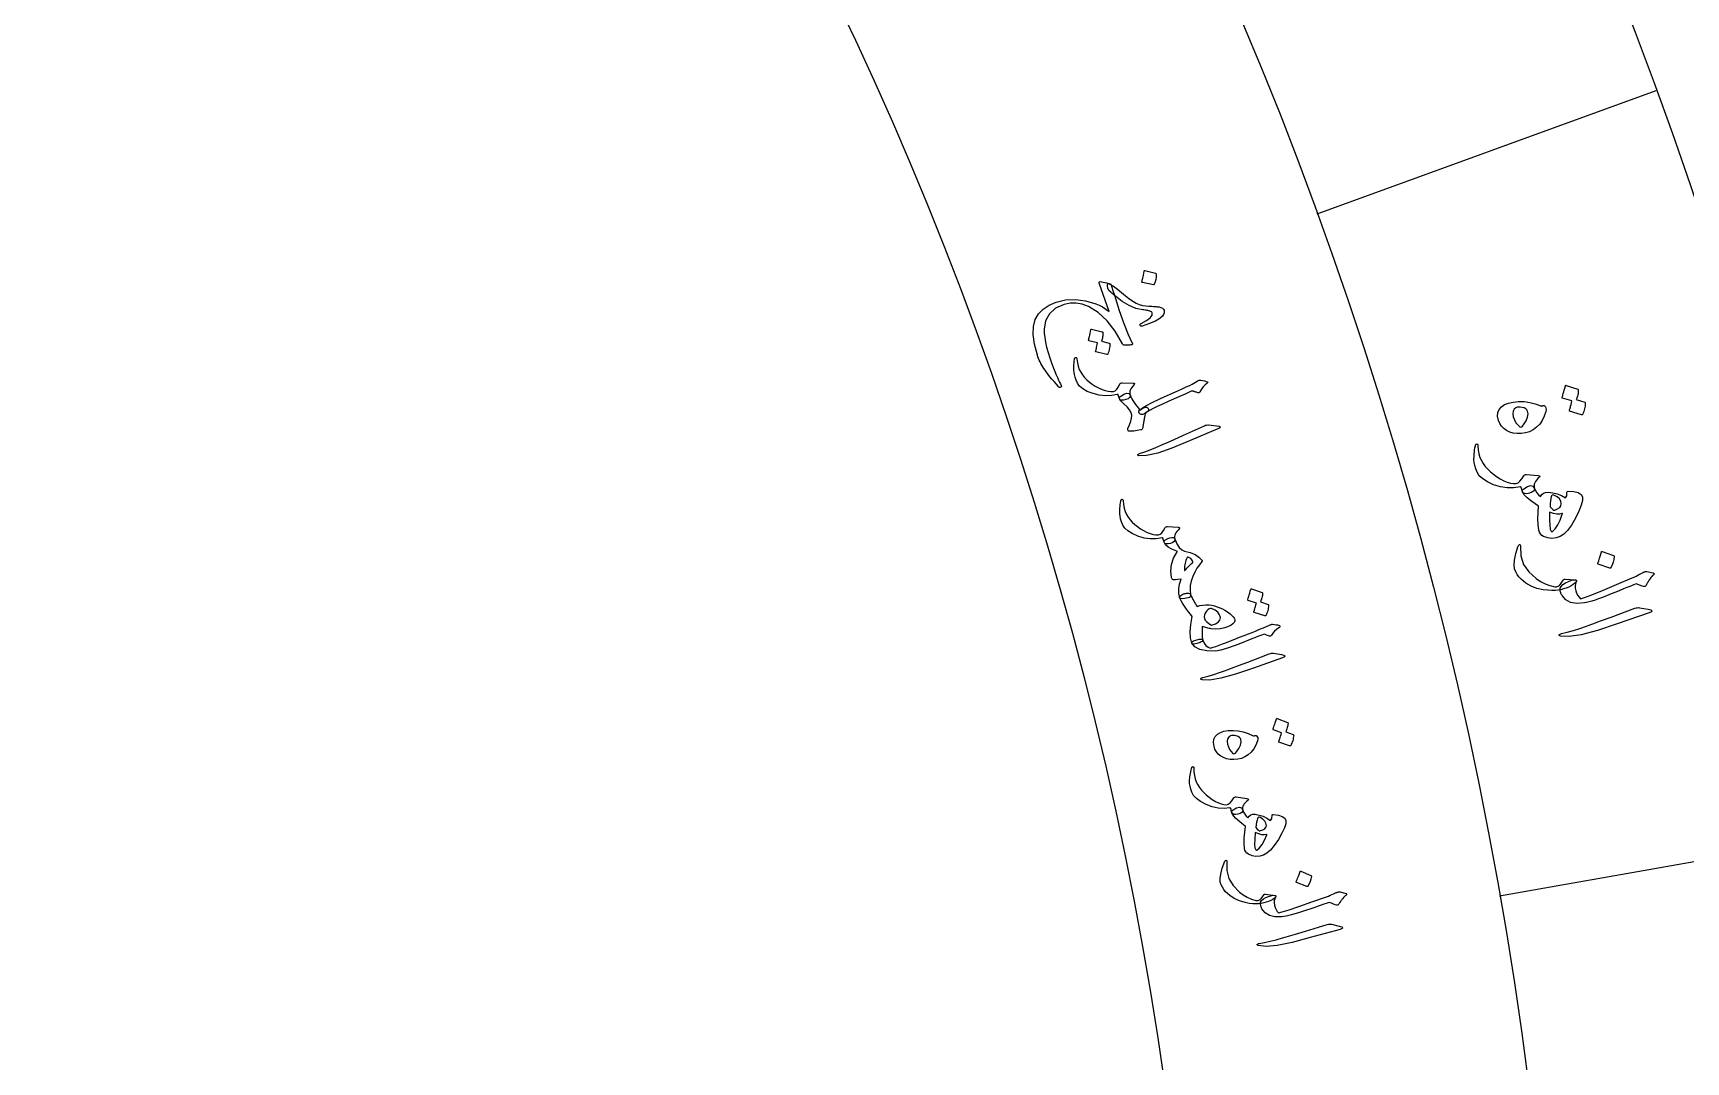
# Model space of a CAD drawing. Header units: millimetres. Extents: x -77 to 77, y -78 to 103.
# Drawn here: x 35.24 to 58.32, y 7.51 to 21.88 of the extents above; entities that cross this region are included whole.
import ezdxf

# ---------------------------------------------------------------- set-up
doc = ezdxf.new("R2010")
doc.units = ezdxf.units.MM
for name, color, linetype in [('ENGRAVE', 7, 'Continuous'), ('ENGRAVE_FINE', 8, 'Continuous'), ('TEXT', 5, 'Continuous')]:
    doc.layers.add(name, color=color, linetype=linetype)

msp = doc.modelspace()

# ---------------------------------------------------------------- linework, layer by layer
at = {"layer": 'ENGRAVE'}
for radius in [75.95, 75.95, 73.9156, 70.1375, 70.1375, 67.1538, 61.6125, 61.6125, 56.575, 56.575, 51.5375, 51.5375]:
    msp.add_circle((0, 0), radius, dxfattribs=at)
at = {"layer": 'ENGRAVE_FINE'}
for points in [[(57.8968, 21.0727), (53.1631, 19.3498)], [(60.6765, 10.6989), (55.7155, 9.8241)]]:
    msp.add_lwpolyline(points, dxfattribs=at)
at = {"layer": 'TEXT'}
for points in [[(50.9131, 18.5234), (50.9159, 18.522), (50.9182, 18.5196), (50.9199, 18.516), (50.9212, 18.5112), (50.92, 18.4741), (50.9152, 18.4379), (50.9069, 18.4024), (50.895, 18.3679), (50.8926, 18.3641), (50.8897, 18.3617), (50.8863, 18.3609), (50.8824, 18.3614), (50.729, 18.3944), (50.725, 18.3962), (50.7229, 18.3997), (50.7228, 18.4048), (50.7247, 18.4116), (50.7263, 18.4175), (50.7285, 18.4266), (50.7314, 18.4391), (50.735, 18.4548), (50.7392, 18.4741), (50.7438, 18.4971), (50.749, 18.5238), (50.7547, 18.5542), (50.7559, 18.5585), (50.7578, 18.561), (50.7602, 18.5619), (50.7633, 18.5612)], [(50.339, 18.2175), (50.4076, 18.0032), (50.4719, 17.8197), (50.532, 17.6671), (50.5883, 17.5453), (50.5901, 17.5416), (50.591, 17.5381), (50.591, 17.5349), (50.5901, 17.532), (50.5884, 17.5295), (50.5859, 17.5275), (50.5826, 17.5261), (50.5786, 17.5252), (50.5624, 17.5232), (50.5474, 17.5216), (50.5338, 17.5203), (50.5214, 17.5193), (50.5103, 17.5186), (50.5004, 17.5183), (50.4919, 17.5183), (50.4846, 17.5186), (50.4725, 17.5204), (50.4628, 17.524), (50.4555, 17.5293), (50.4506, 17.5364), (50.3494, 17.7149), (50.2367, 17.8612), (50.1129, 17.9754), (49.9782, 18.0573), (49.8901, 18.0914), (49.804, 18.1079), (49.7197, 18.1069), (49.6373, 18.0887), (49.5175, 18.0338), (49.4312, 17.9577), (49.3784, 17.8605), (49.3588, 17.7423), (49.3604, 17.6853), (49.3667, 17.6243), (49.3776, 17.5593), (49.393, 17.4902), (49.4129, 17.4172), (49.437, 17.3402), (49.4655, 17.2593), (49.4981, 17.1744), (49.5105, 17.1445), (49.5228, 17.1151), (49.5352, 17.0864), (49.5476, 17.0581), (49.5599, 17.0307), (49.5721, 17.0042), (49.5842, 16.9787), (49.5962, 16.9542), (49.5993, 16.9465), (49.5991, 16.9402), (49.5957, 16.9353), (49.5891, 16.9318), (49.5807, 16.9296), (49.5737, 16.9293), (49.5682, 16.9308), (49.5642, 16.9342), (49.5288, 16.9732), (49.496, 17.0105), (49.4659, 17.0458), (49.4384, 17.0794), (49.4136, 17.111), (49.3913, 17.1406), (49.3716, 17.168), (49.3544, 17.1934), (49.3398, 17.2178), (49.326, 17.2417), (49.3131, 17.2651), (49.301, 17.288), (49.2899, 17.3106), (49.2801, 17.333), (49.2714, 17.3553), (49.264, 17.3774), (49.2226, 17.532), (49.2038, 17.6665), (49.2076, 17.7812), (49.2342, 17.8761), (49.2814, 17.9559), (49.3459, 18.0232), (49.4278, 18.078), (49.5271, 18.1202), (49.6584, 18.1501), (49.7942, 18.1565), (49.9344, 18.139), (50.079, 18.0975), (50.1254, 18.0775), (50.1719, 18.0526), (50.2186, 18.0229), (50.2652, 17.9882), (50.1244, 18.3871), (50.125, 18.3982), (50.131, 18.4049), (50.1422, 18.4073), (50.1588, 18.4053), (50.184, 18.3994), (50.2067, 18.394), (50.2269, 18.389), (50.2447, 18.3846), (50.2598, 18.3805), (50.2721, 18.3769), (50.2818, 18.3737), (50.2888, 18.3709), (50.2936, 18.3605), (50.3036, 18.3315), (50.3188, 18.2838), (50.339, 18.2175)], [(50.2463, 18.3852), (50.2613, 18.3796), (50.2768, 18.3725), (50.2926, 18.364), (50.3089, 18.354), (50.3258, 18.3425), (50.3432, 18.3296), (50.3613, 18.3153), (50.38, 18.2995), (50.464, 18.2301), (50.5358, 18.1747), (50.5954, 18.1335), (50.643, 18.1066), (50.6868, 18.0882), (50.7309, 18.0748), (50.7754, 18.0664), (50.8201, 18.063), (50.8421, 18.0624), (50.8631, 18.0616), (50.8831, 18.0606), (50.9022, 18.0594), (50.9201, 18.0579), (50.9365, 18.0563), (50.9515, 18.0545), (50.965, 18.0525), (50.9892, 18.0462), (51.0083, 18.0364), (51.0223, 18.0231), (51.0314, 18.0065), (51.0347, 17.9883), (51.0321, 17.9687), (51.0238, 17.9478), (51.0097, 17.9256), (50.9719, 17.8909), (50.9117, 17.8561), (50.8294, 17.8213), (50.7248, 17.7863), (50.715, 17.7841), (50.7072, 17.7848), (50.7014, 17.7886), (50.6975, 17.7954), (50.6963, 17.8034), (50.6986, 17.8107), (50.7044, 17.8174), (50.7136, 17.8234), (50.7886, 17.8642), (50.8388, 17.9025), (50.8644, 17.9386), (50.8653, 17.9722), (50.8613, 17.9794), (50.8545, 17.9857), (50.8449, 17.9914), (50.8327, 17.9963), (50.8257, 17.9979), (50.8173, 17.9997), (50.8072, 18.0017), (50.7957, 18.0038), (50.7825, 18.006), (50.7678, 18.0084), (50.7515, 18.0109), (50.7337, 18.0136), (50.6395, 18.0336), (50.5446, 18.0723), (50.449, 18.1297), (50.3526, 18.2057), (50.3516, 18.2065), (50.3486, 18.2089), (50.3436, 18.2129), (50.3367, 18.2186), (50.3278, 18.2258), (50.3169, 18.2347), (50.304, 18.2452), (50.2892, 18.2573), (50.2627, 18.2846), (50.2468, 18.315), (50.2413, 18.3485), (50.2463, 18.3852)], [(50.2668, 17.5481), (50.2695, 17.5468), (50.2718, 17.5444), (50.2735, 17.5408), (50.2747, 17.5361), (50.2742, 17.5178), (50.273, 17.4998), (50.2709, 17.4821), (50.268, 17.4646), (50.2643, 17.4474), (50.2596, 17.4301), (50.254, 17.4129), (50.2475, 17.3957), (50.245, 17.392), (50.2417, 17.3896), (50.2378, 17.3886), (50.2332, 17.3889), (50.0802, 17.4242), (50.0778, 17.4257), (50.0767, 17.4289), (50.0768, 17.4337), (50.0783, 17.4401), (50.0801, 17.4447), (50.0823, 17.452), (50.0848, 17.462), (50.0876, 17.4746), (50.0909, 17.49), (50.0946, 17.5083), (50.0988, 17.5296), (50.1035, 17.5537), (49.9842, 17.5818), (49.9802, 17.5836), (49.9782, 17.587), (49.9782, 17.5921), (49.9801, 17.5988), (49.9818, 17.6045), (49.9842, 17.6135), (49.9873, 17.6258), (49.9911, 17.6413), (49.9956, 17.6602), (50.0006, 17.6828), (50.0061, 17.7091), (50.0122, 17.739), (50.0138, 17.7424), (50.0159, 17.7444), (50.0184, 17.745), (50.0215, 17.7441), (50.1704, 17.7064), (50.1732, 17.7051), (50.1754, 17.7026), (50.1772, 17.6991), (50.1783, 17.6944), (50.1787, 17.6791), (50.1782, 17.6639), (50.1768, 17.6489), (50.1746, 17.634), (50.1715, 17.6193), (50.1679, 17.6049), (50.1635, 17.5907), (50.1585, 17.5767)], [(50.449, 16.9952), (50.5989, 16.9886), (50.6114, 16.9864), (50.6185, 16.9827), (50.62, 16.9773), (50.6161, 16.9704), (50.5975, 16.9487), (50.5821, 16.9286), (50.5699, 16.91), (50.5608, 16.8929), (50.5553, 16.8757), (50.5531, 16.8581), (50.5542, 16.8403), (50.5586, 16.8223), (50.5598, 16.8034), (50.5502, 16.7864), (50.5298, 16.7714), (50.4987, 16.7583), (50.4657, 16.7501), (50.4398, 16.7497), (50.4209, 16.7572), (50.4091, 16.7725), (50.4041, 16.7856), (50.3994, 16.7991), (50.395, 16.8129), (50.391, 16.827), (50.3896, 16.8292), (50.387, 16.8307), (50.3832, 16.8316), (50.3783, 16.8319), (50.2968, 16.8145), (50.2133, 16.8106), (50.1279, 16.8201), (50.0405, 16.843), (49.9606, 16.8743), (49.8976, 16.9091), (49.8516, 16.9476), (49.8226, 16.9897), (49.8042, 17.0324), (49.7902, 17.0724), (49.7805, 17.1098), (49.7751, 17.1446), (49.7741, 17.1623), (49.7735, 17.1813), (49.7734, 17.2017), (49.7738, 17.2235), (49.7747, 17.2467), (49.7766, 17.2713), (49.7795, 17.2972), (49.7832, 17.3245), (49.7838, 17.3312), (49.7854, 17.3367), (49.7879, 17.3409), (49.7913, 17.3438), (49.7962, 17.3466), (49.8005, 17.3479), (49.8042, 17.3476), (49.8073, 17.3457), (49.8105, 17.3429), (49.8127, 17.3394), (49.8141, 17.335), (49.8146, 17.33), (49.8219, 17.2749), (49.8334, 17.225), (49.8491, 17.1802), (49.869, 17.1405), (49.8942, 17.1031), (49.9228, 17.0679), (49.955, 17.0349), (49.9906, 17.004), (50.0297, 16.9752), (50.0721, 16.9484), (50.1179, 16.9233), (50.1671, 16.9002), (50.21, 16.8848), (50.2508, 16.8749), (50.2896, 16.8704), (50.3263, 16.8714), (50.3485, 16.8821), (50.371, 16.9033), (50.3936, 16.9349), (50.4164, 16.9769), (50.4217, 16.9846), (50.429, 16.9903), (50.438, 16.9938), (50.449, 16.9952)], [(50.8048, 16.6459), (50.8128, 16.6269), (50.8129, 16.6099), (50.8049, 16.5949), (50.7889, 16.5818), (50.7809, 16.5756), (50.7742, 16.5664), (50.7686, 16.5542), (50.7643, 16.5388), (50.7624, 16.5295), (50.7603, 16.5192), (50.758, 16.5078), (50.7554, 16.4955), (50.7527, 16.4823), (50.7502, 16.4681), (50.7479, 16.4531), (50.7457, 16.4373), (50.7416, 16.4077), (50.7376, 16.3842), (50.7337, 16.3667), (50.73, 16.3552), (50.7261, 16.3469), (50.7213, 16.3409), (50.7155, 16.3371), (50.7088, 16.3355), (50.6568, 16.3264), (50.6116, 16.3202), (50.5734, 16.3169), (50.542, 16.3165), (50.5377, 16.3176), (50.5339, 16.3203), (50.5308, 16.3245), (50.5284, 16.3303), (50.5262, 16.338), (50.5252, 16.3444), (50.5253, 16.3495), (50.5264, 16.3535), (50.5519, 16.4079), (50.5696, 16.4571), (50.5795, 16.5011), (50.5817, 16.5398), (50.5732, 16.5756), (50.5518, 16.6144), (50.5173, 16.6562), (50.4697, 16.701), (50.4465, 16.7225), (50.4285, 16.7419), (50.4159, 16.7591), (50.4086, 16.7742), (50.4074, 16.7823), (50.4093, 16.79), (50.4143, 16.7974), (50.4225, 16.8045), (50.4721, 16.8359), (50.5112, 16.8497), (50.5398, 16.8457), (50.558, 16.8239), (50.57, 16.7982), (50.5835, 16.7722), (50.5984, 16.746), (50.6147, 16.7196), (50.6326, 16.6931), (50.652, 16.6666), (50.673, 16.6402), (50.6956, 16.6138), (50.7372, 16.6383), (50.7693, 16.6518), (50.7918, 16.6543), (50.8048, 16.6459)], [(51.2727, 16.8141), (51.1714, 16.7692), (51.0815, 16.7287), (51.0031, 16.6927), (50.936, 16.6612), (50.8805, 16.6342), (50.8367, 16.6117), (50.8045, 16.5937), (50.7839, 16.5802), (50.7577, 16.5618), (50.7342, 16.552), (50.7134, 16.551), (50.6953, 16.5586), (50.6825, 16.5711), (50.678, 16.5846), (50.6816, 16.5993), (50.6934, 16.6149), (50.7455, 16.6528), (50.8457, 16.7077), (50.994, 16.7797), (51.1902, 16.8688), (51.2752, 16.9055), (51.3429, 16.9354), (51.3932, 16.9584), (51.4262, 16.9745), (51.4965, 17.0183), (51.5092, 17.0252), (51.5213, 17.0298), (51.5328, 17.0321), (51.5436, 17.032), (51.5723, 17.0254), (51.5945, 17.0203), (51.6103, 17.0164), (51.6196, 17.014), (51.6343, 17.0076), (51.6411, 17.0005), (51.6401, 16.9927), (51.6313, 16.9841), (51.6046, 16.9652), (51.5788, 16.9393), (51.5539, 16.9064), (51.5298, 16.8667), (51.5249, 16.8592), (51.519, 16.8547), (51.5122, 16.8532), (51.5043, 16.8546), (51.4944, 16.8577), (51.4851, 16.8607), (51.4764, 16.8635), (51.4683, 16.8661), (51.4609, 16.8686), (51.4541, 16.871), (51.4479, 16.8732), (51.4423, 16.8753), (51.4331, 16.8779), (51.4246, 16.8788), (51.4165, 16.8781), (51.409, 16.8756), (51.3935, 16.868), (51.3655, 16.8553), (51.3253, 16.8373), (51.2727, 16.8141)], [(56.9047, 16.7237), (56.9076, 16.722), (56.91, 16.7192), (56.9117, 16.7151), (56.9127, 16.7098), (56.9113, 16.6894), (56.9091, 16.6693), (56.9059, 16.6496), (56.9019, 16.6304), (56.897, 16.6113), (56.891, 16.5924), (56.8839, 16.5735), (56.8759, 16.5547), (56.8729, 16.5507), (56.8692, 16.5482), (56.8649, 16.5473), (56.8598, 16.548), (56.6931, 16.5967), (56.6906, 16.5986), (56.6895, 16.6022), (56.69, 16.6075), (56.6919, 16.6146), (56.6941, 16.6196), (56.6969, 16.6277), (56.7001, 16.6386), (56.7039, 16.6525), (56.7082, 16.6695), (56.7132, 16.6897), (56.7189, 16.7132), (56.7253, 16.74), (56.5954, 16.7786), (56.5911, 16.7809), (56.589, 16.7848), (56.5893, 16.7905), (56.5917, 16.7978), (56.5939, 16.8041), (56.5969, 16.814), (56.601, 16.8275), (56.6059, 16.8446), (56.6118, 16.8655), (56.6184, 16.8904), (56.6258, 16.9194), (56.634, 16.9524), (56.6359, 16.9561), (56.6383, 16.9583), (56.6412, 16.9587), (56.6445, 16.9576), (56.8065, 16.9063), (56.8095, 16.9046), (56.8118, 16.9018), (56.8136, 16.8977), (56.8146, 16.8924), (56.8143, 16.8753), (56.8129, 16.8584), (56.8107, 16.8417), (56.8075, 16.8252), (56.8034, 16.809), (56.7986, 16.7931), (56.7932, 16.7775), (56.7869, 16.7622)], [(56.344, 16.6718), (56.3559, 16.6581), (56.3627, 16.6405), (56.3644, 16.6192), (56.3609, 16.5941), (56.3403, 16.5283), (56.3122, 16.4696), (56.2763, 16.418), (56.2329, 16.3736), (56.1846, 16.3376), (56.1324, 16.3107), (56.0762, 16.2931), (56.0162, 16.2845), (55.9593, 16.2841), (55.9066, 16.291), (55.8579, 16.3054), (55.8133, 16.3271), (55.7744, 16.355), (55.7429, 16.3877), (55.7186, 16.4253), (55.7017, 16.4678), (55.689, 16.5261), (55.6913, 16.5774), (55.7087, 16.6217), (55.7412, 16.6592), (55.7854, 16.689), (55.8397, 16.7111), (55.9041, 16.7255), (55.9786, 16.7321), (56.0584, 16.7305), (56.137, 16.7196), (56.2143, 16.6995), (56.2903, 16.67), (56.2936, 16.6692), (56.299, 16.6696), (56.3062, 16.6709), (56.3154, 16.6734), (56.3255, 16.6758), (56.3336, 16.6763), (56.3398, 16.675), (56.344, 16.6718)], [(55.9986, 16.3793), (56.0105, 16.3745), (56.0233, 16.3771), (56.0369, 16.3872), (56.0513, 16.4048), (56.0854, 16.4612), (56.106, 16.5125), (56.1129, 16.5586), (56.1064, 16.5995), (56.0975, 16.6172), (56.0823, 16.6315), (56.0609, 16.6425), (56.0332, 16.65), (56.0045, 16.6542), (55.98, 16.6548), (55.9599, 16.652), (55.9441, 16.6456), (55.9181, 16.6239), (55.9033, 16.5954), (55.8998, 16.5604), (55.9075, 16.5186), (55.9236, 16.4747), (55.9441, 16.4369), (55.9691, 16.4051), (55.9986, 16.3793)], [(51.7649, 16.3937), (51.8009, 16.3872), (51.8158, 16.3776), (51.8098, 16.3649), (51.7827, 16.349), (51.386, 16.1812), (51.1422, 16.0792), (50.9433, 16.0111), (50.7893, 15.9765), (50.6803, 15.9754), (50.6704, 15.9783), (50.6645, 15.9818), (50.6625, 15.9858), (50.6645, 15.9905), (50.6685, 15.9949), (50.6742, 15.999), (50.6816, 16.0027), (50.6908, 16.006), (50.763, 16.0289), (50.8386, 16.0564), (50.9176, 16.0887), (50.9998, 16.1257), (51.0215, 16.1349), (51.0796, 16.1606), (51.1744, 16.2026), (51.3057, 16.2612), (51.5958, 16.3941), (51.6116, 16.4), (51.6267, 16.4039), (51.6411, 16.4056), (51.6547, 16.4053)], [(56.0906, 15.7152), (56.255, 15.6993), (56.2686, 15.6963), (56.2761, 15.6917), (56.2775, 15.6858), (56.2728, 15.6784), (56.2512, 15.6556), (56.2331, 15.6344), (56.2186, 15.6147), (56.2077, 15.5964), (56.2006, 15.5778), (56.1972, 15.5587), (56.1974, 15.5391), (56.2012, 15.519), (56.2014, 15.4981), (56.1899, 15.48), (56.1667, 15.4647), (56.1317, 15.4521), (56.095, 15.4449), (56.0665, 15.446), (56.0462, 15.4553), (56.0342, 15.4728), (56.0294, 15.4875), (56.025, 15.5025), (56.0209, 15.5179), (56.0173, 15.5337), (56.0159, 15.5361), (56.0131, 15.538), (56.0091, 15.5392), (56.0036, 15.5398), (55.9131, 15.5254), (55.8212, 15.5258), (55.7279, 15.5411), (55.6332, 15.5712), (55.5472, 15.6101), (55.48, 15.652), (55.4317, 15.6968), (55.4022, 15.7447), (55.3845, 15.7927), (55.3713, 15.8374), (55.3628, 15.8791), (55.3588, 15.9177), (55.3587, 15.9371), (55.3592, 15.958), (55.3603, 15.9804), (55.3619, 16.0044), (55.3643, 16.0298), (55.3678, 16.0567), (55.3723, 16.085), (55.378, 16.1148), (55.3791, 16.1221), (55.3811, 16.128), (55.3841, 16.1325), (55.388, 16.1355), (55.3935, 16.1383), (55.3983, 16.1395), (55.4024, 16.1389), (55.4057, 16.1367), (55.409, 16.1334), (55.4113, 16.1294), (55.4126, 16.1246), (55.4128, 16.119), (55.4177, 16.0581), (55.4275, 16.0026), (55.4422, 15.9525), (55.4618, 15.9078), (55.4873, 15.8652), (55.5168, 15.8249), (55.5502, 15.7869), (55.5876, 15.751), (55.6288, 15.7171), (55.6739, 15.6852), (55.7228, 15.6551), (55.7755, 15.6269), (55.8218, 15.6075), (55.8661, 15.5943), (55.9084, 15.5871), (55.9488, 15.5861), (55.9738, 15.5967), (55.9997, 15.6186), (56.0263, 15.652), (56.0538, 15.6969), (56.0601, 15.7051), (56.0683, 15.7109), (56.0785, 15.7143), (56.0906, 15.7152)], [(56.6752, 15.4793), (56.7548, 15.4747), (56.8141, 15.46), (56.8533, 15.4353), (56.8722, 15.4005), (56.8729, 15.3513), (56.8569, 15.2854), (56.8241, 15.2028), (56.7745, 15.1036), (56.7182, 15.0079), (56.6642, 14.9335), (56.6125, 14.8803), (56.5632, 14.8482), (56.5039, 14.8283), (56.4453, 14.8217), (56.3874, 14.8285), (56.3302, 14.8485), (56.3048, 14.8639), (56.2852, 14.8832), (56.2716, 14.9066), (56.2638, 14.934), (56.2549, 15.0131), (56.251, 15.0957), (56.2524, 15.1821), (56.2588, 15.2721), (56.1676, 15.3346), (56.0996, 15.3891), (56.055, 15.4358), (56.0337, 15.4747), (56.0333, 15.4833), (56.0367, 15.4924), (56.044, 15.5021), (56.0552, 15.5124), (56.1058, 15.5468), (56.147, 15.5597), (56.1786, 15.551), (56.2007, 15.5208), (56.2169, 15.4883), (56.2368, 15.4586), (56.2604, 15.4316), (56.2877, 15.4074), (56.3043, 15.4347), (56.3275, 15.4536), (56.3571, 15.4641), (56.3934, 15.4662), (56.4578, 15.459), (56.5199, 15.4434), (56.5794, 15.4193), (56.6366, 15.3867), (56.647, 15.401), (56.6537, 15.4174), (56.6565, 15.4357), (56.6556, 15.456), (56.6559, 15.4662), (56.6593, 15.4735), (56.6657, 15.4779), (56.6752, 15.4793)], [(51.081, 14.9889), (51.2306, 14.9763), (51.243, 14.9737), (51.2499, 14.9696), (51.2512, 14.9642), (51.2471, 14.9574), (51.2276, 14.9365), (51.2114, 14.917), (51.1985, 14.8989), (51.1888, 14.8822), (51.1825, 14.8652), (51.1796, 14.8478), (51.18, 14.83), (51.1837, 14.8117), (51.1842, 14.7928), (51.1739, 14.7762), (51.153, 14.762), (51.1213, 14.7502), (51.088, 14.7433), (51.0621, 14.7439), (51.0436, 14.7522), (51.0324, 14.7679), (51.0279, 14.7812), (51.0237, 14.7948), (51.0199, 14.8088), (51.0164, 14.8231), (51.0151, 14.8253), (51.0126, 14.8269), (51.0088, 14.828), (51.0039, 14.8285), (50.9218, 14.8143), (50.8382, 14.8137), (50.7533, 14.8266), (50.6668, 14.8529), (50.5882, 14.8873), (50.5267, 14.9246), (50.4823, 14.9649), (50.4549, 15.0081), (50.4382, 15.0515), (50.4258, 15.092), (50.4175, 15.1298), (50.4135, 15.1648), (50.4133, 15.1824), (50.4135, 15.2015), (50.4142, 15.2219), (50.4153, 15.2437), (50.4172, 15.2668), (50.4201, 15.2913), (50.4239, 15.3171), (50.4287, 15.3442), (50.4297, 15.3509), (50.4315, 15.3563), (50.4341, 15.3604), (50.4376, 15.3631), (50.4426, 15.3658), (50.447, 15.3669), (50.4507, 15.3664), (50.4537, 15.3644), (50.4567, 15.3615), (50.4589, 15.3579), (50.4601, 15.3535), (50.4604, 15.3484), (50.4655, 15.2931), (50.475, 15.2428), (50.4889, 15.1974), (50.5073, 15.157), (50.5309, 15.1186), (50.5581, 15.0823), (50.5889, 15.048), (50.6233, 15.0158), (50.6612, 14.9855), (50.7026, 14.9569), (50.7473, 14.9301), (50.7956, 14.9051), (50.8379, 14.888), (50.8783, 14.8765), (50.9168, 14.8704), (50.9536, 14.87), (50.9762, 14.8798), (50.9994, 14.9001), (51.0233, 14.9308), (51.0477, 14.9718), (51.0534, 14.9794), (51.0608, 14.9847), (51.07, 14.9879), (51.081, 14.9889)], [(56.4205, 15.2642), (56.4426, 15.2414), (56.4608, 15.2258), (56.475, 15.2173), (56.4853, 15.2159), (56.5266, 15.2339), (56.5557, 15.2544), (56.5727, 15.2773), (56.5776, 15.3027), (56.5698, 15.34), (56.5501, 15.3727), (56.5184, 15.4009), (56.4746, 15.4246), (56.4619, 15.4277), (56.4512, 15.4246), (56.4423, 15.4154), (56.4355, 15.3999), (56.4301, 15.3775), (56.4258, 15.3474), (56.4226, 15.3096), (56.4205, 15.2642)], [(56.5919, 15.1607), (56.5928, 15.1645), (56.5922, 15.1668), (56.59, 15.1677), (56.5861, 15.1672), (56.5541, 15.1591), (56.5148, 15.16), (56.4684, 15.17), (56.4149, 15.189), (56.4129, 15.0848), (56.4161, 15.0057), (56.4244, 14.9517), (56.4381, 14.9226), (56.4426, 14.918), (56.4469, 14.9155), (56.4512, 14.9153), (56.4554, 14.9173), (56.4938, 14.9553), (56.5294, 15.0085), (56.5621, 15.077), (56.5919, 15.1607)], [(51.5595, 14.5152), (51.5625, 14.5109), (51.5637, 14.5068), (51.563, 14.5029), (51.5604, 14.4991), (51.5248, 14.4536), (51.4918, 14.4034), (51.4615, 14.3486), (51.4338, 14.2892), (51.4115, 14.2261), (51.3989, 14.1626), (51.3958, 14.0986), (51.4023, 14.0342), (51.4029, 14.0193), (51.3975, 14.0071), (51.3861, 13.9976), (51.3688, 13.9907), (51.3203, 13.9796), (51.2844, 13.9763), (51.2611, 13.9806), (51.2504, 13.9927), (51.2399, 14.0517), (51.2396, 14.1147), (51.2495, 14.1816), (51.2696, 14.2526), (51.2263, 14.2453), (51.1932, 14.2413), (51.1704, 14.2406), (51.1577, 14.2431), (51.1499, 14.2485), (51.1435, 14.255), (51.1387, 14.2625), (51.1354, 14.2712), (51.1262, 14.3662), (51.1361, 14.4579), (51.1653, 14.5463), (51.2136, 14.6316), (51.2153, 14.6349), (51.215, 14.6379), (51.2128, 14.6405), (51.2086, 14.6429), (51.1413, 14.6687), (51.0894, 14.6984), (51.0529, 14.732), (51.0319, 14.7696), (51.0312, 14.7786), (51.0342, 14.787), (51.041, 14.795), (51.0516, 14.8025), (51.0845, 14.8201), (51.1135, 14.8309), (51.1385, 14.8348), (51.1596, 14.832), (51.1687, 14.8283), (51.1756, 14.8239), (51.1805, 14.819), (51.1832, 14.8134), (51.2107, 14.7443), (51.2425, 14.6929), (51.2787, 14.6594), (51.3194, 14.6436), (51.3985, 14.6239), (51.4649, 14.5959), (51.5186, 14.5597), (51.5595, 14.5152)], [(51.433, 14.4868), (51.4345, 14.4894), (51.435, 14.4924), (51.4345, 14.4958), (51.433, 14.4996), (51.4193, 14.5211), (51.4044, 14.5383), (51.3881, 14.5513), (51.3705, 14.56), (51.364, 14.5615), (51.3589, 14.5608), (51.355, 14.558), (51.3524, 14.5531), (51.3445, 14.5341), (51.3376, 14.5147), (51.3316, 14.4946), (51.3266, 14.4741), (51.3224, 14.453), (51.3193, 14.4315), (51.317, 14.4094), (51.3157, 14.3867), (51.3159, 14.3811), (51.3166, 14.3768), (51.3179, 14.3739), (51.3197, 14.3725), (51.3218, 14.3723), (51.324, 14.3734), (51.3262, 14.3758), (51.3286, 14.3795), (51.3385, 14.3914), (51.3493, 14.4039), (51.3609, 14.4168), (51.3735, 14.4302), (51.3869, 14.4439), (51.4013, 14.458), (51.4167, 14.4723), (51.433, 14.4868)], [(56.7851, 14.2153), (56.767, 14.1951), (56.7438, 14.1762), (56.7156, 14.1585), (56.6824, 14.142), (56.647, 14.1275), (56.6102, 14.1151), (56.5722, 14.1049), (56.533, 14.0968), (56.4921, 14.0926), (56.4438, 14.0924), (56.388, 14.0962), (56.3248, 14.104), (56.236, 14.1232), (56.1549, 14.1543), (56.0814, 14.1973), (56.0154, 14.2521), (55.9861, 14.2837), (55.9613, 14.3182), (55.9409, 14.3556), (55.925, 14.3958), (55.9177, 14.4477), (55.9236, 14.5186), (55.9426, 14.6084), (55.9746, 14.7173), (55.9781, 14.7242), (55.9824, 14.7292), (55.9878, 14.7326), (55.9941, 14.7343), (56, 14.7336), (56.0041, 14.73), (56.0066, 14.7235), (56.0073, 14.7141), (56.0132, 14.5795), (56.0519, 14.4589), (56.1235, 14.3521), (56.2282, 14.2589), (56.2889, 14.2203), (56.3522, 14.1887), (56.4181, 14.1641), (56.4868, 14.1466), (56.4977, 14.1453), (56.5092, 14.1462), (56.5215, 14.1493), (56.5344, 14.1545), (56.5504, 14.1652), (56.5678, 14.1837), (56.5868, 14.2099), (56.6072, 14.244), (56.6108, 14.248), (56.616, 14.2507), (56.6227, 14.252), (56.631, 14.252), (56.7748, 14.2405), (56.7803, 14.2397), (56.7844, 14.238), (56.7873, 14.2355), (56.7888, 14.2321), (56.7895, 14.2276), (56.7891, 14.2233), (56.7876, 14.2192), (56.7851, 14.2153)], [(57.3083, 14.581), (57.3112, 14.5792), (57.3135, 14.5763), (57.315, 14.5722), (57.3158, 14.5669), (57.3105, 14.5265), (57.3012, 14.4874), (57.2882, 14.4496), (57.2713, 14.4132), (57.2683, 14.4093), (57.2649, 14.407), (57.2611, 14.4065), (57.2569, 14.4075), (57.0927, 14.4601), (57.0885, 14.4626), (57.0866, 14.4666), (57.087, 14.4722), (57.0898, 14.4794), (57.0922, 14.4856), (57.0957, 14.4954), (57.1002, 14.5087), (57.1059, 14.5255), (57.1126, 14.5461), (57.1202, 14.5707), (57.1288, 14.5993), (57.1383, 14.6319), (57.1402, 14.6364), (57.1425, 14.639), (57.1453, 14.6397), (57.1486, 14.6385)], [(57.872, 14.3276), (57.8722, 14.3228), (57.8704, 14.3181), (57.8666, 14.3134), (57.8609, 14.3087), (57.8521, 14.3015), (57.8413, 14.2897), (57.8283, 14.2734), (57.8133, 14.2525), (57.8055, 14.2406), (57.798, 14.229), (57.7908, 14.2178), (57.7838, 14.2069), (57.7774, 14.1962), (57.7714, 14.1857), (57.7661, 14.1753), (57.7614, 14.1651), (57.7537, 14.155), (57.7423, 14.1499), (57.7273, 14.1496), (57.7086, 14.1542), (57.6235, 14.1856), (57.5989, 14.1768), (57.569, 14.1654), (57.5339, 14.1513), (57.4934, 14.1345), (57.4473, 14.1153), (57.3953, 14.0941), (57.3373, 14.0708), (57.2734, 14.0454), (57.2101, 14.0198), (57.1515, 13.9971), (57.0976, 13.9773), (57.0485, 13.9604), (57.0041, 13.9463), (56.9646, 13.9349), (56.9298, 13.9262), (56.8998, 13.9201), (56.7949, 13.9116), (56.7081, 13.9261), (56.6394, 13.9635), (56.5888, 14.0238), (56.5827, 14.0339), (56.5774, 14.0439), (56.5728, 14.0537), (56.5691, 14.0633), (56.566, 14.0728), (56.5635, 14.0819), (56.5615, 14.0909), (56.56, 14.0996), (56.562, 14.126), (56.5754, 14.1514), (56.6001, 14.176), (56.6362, 14.1998), (56.6762, 14.22), (56.7125, 14.2338), (56.7452, 14.2413), (56.7744, 14.2424), (56.7798, 14.2415), (56.7839, 14.2398), (56.7868, 14.2373), (56.7884, 14.234), (56.789, 14.2294), (56.7886, 14.2251), (56.7872, 14.221), (56.7846, 14.2172), (56.7745, 14.1889), (56.7701, 14.1584), (56.7714, 14.1257), (56.7785, 14.0906), (56.7912, 14.0552), (56.8067, 14.0247), (56.8249, 13.999), (56.8459, 13.9783), (56.9017, 13.9944), (57.004, 14.0326), (57.1529, 14.0931), (57.3484, 14.1759), (57.5651, 14.2697), (57.5939, 14.2821), (57.6209, 14.2946), (57.6462, 14.3072), (57.6697, 14.3198), (57.6814, 14.3264), (57.6921, 14.3322), (57.702, 14.3371), (57.711, 14.3412), (57.7189, 14.3446), (57.7255, 14.3475), (57.7309, 14.3501), (57.735, 14.3522), (57.7445, 14.3558), (57.7535, 14.3578), (57.7618, 14.3581), (57.7696, 14.3567), (57.8594, 14.3386), (57.8642, 14.3367), (57.8679, 14.3342), (57.8705, 14.3311), (57.872, 14.3276)], [(52.4844, 13.8985), (52.4871, 13.8969), (52.4892, 13.8942), (52.4906, 13.8904), (52.4915, 13.8856), (52.4897, 13.867), (52.4872, 13.8488), (52.4838, 13.831), (52.4797, 13.8136), (52.4747, 13.7964), (52.4688, 13.7793), (52.462, 13.7623), (52.4542, 13.7454), (52.4514, 13.7418), (52.448, 13.7396), (52.444, 13.7389), (52.4394, 13.7397), (52.2891, 13.7881), (52.2869, 13.7899), (52.286, 13.7933), (52.2865, 13.7981), (52.2885, 13.8044), (52.2906, 13.809), (52.2933, 13.8162), (52.2965, 13.8261), (52.3002, 13.8387), (52.3046, 13.854), (52.3096, 13.8723), (52.3154, 13.8936), (52.3218, 13.9177), (52.2047, 13.9562), (52.2008, 13.9583), (52.1991, 13.962), (52.1994, 13.9671), (52.2018, 13.9737), (52.2039, 13.9794), (52.207, 13.9884), (52.2109, 14.0005), (52.2159, 14.0159), (52.2217, 14.0348), (52.2283, 14.0573), (52.2357, 14.0835), (52.244, 14.1134), (52.2458, 14.1167), (52.248, 14.1186), (52.2506, 14.119), (52.2537, 14.1178), (52.3996, 14.0671), (52.4023, 14.0655), (52.4044, 14.0629), (52.4059, 14.0591), (52.4067, 14.0543), (52.406, 14.0387), (52.4043, 14.0233), (52.4019, 14.0082), (52.3986, 13.9933), (52.3945, 13.9786), (52.3898, 13.9643), (52.3844, 13.9502), (52.3784, 13.9365)], [(52.0188, 13.6877), (52.0194, 13.6853), (52.0198, 13.683), (52.0201, 13.6809), (52.0202, 13.679), (52.0202, 13.6771), (52.02, 13.6753), (52.0198, 13.6734), (52.0195, 13.6715), (52.009, 13.6488), (51.9923, 13.6284), (51.9694, 13.6103), (51.9402, 13.5943), (51.8785, 13.5713), (51.8163, 13.5578), (51.7537, 13.554), (51.6906, 13.5597), (51.6754, 13.5623), (51.6601, 13.5653), (51.6448, 13.5687), (51.6293, 13.5726), (51.6137, 13.5768), (51.598, 13.5815), (51.5822, 13.5866), (51.5662, 13.5921), (51.5642, 13.564), (51.5629, 13.5371), (51.5622, 13.5112), (51.5623, 13.4864), (51.5633, 13.4627), (51.5651, 13.4402), (51.5679, 13.4189), (51.5716, 13.3987), (51.571, 13.3904), (51.5646, 13.3824), (51.5524, 13.3748), (51.5345, 13.3674), (51.4883, 13.3527), (51.4537, 13.3464), (51.4306, 13.3486), (51.4192, 13.3591), (51.4008, 13.4313), (51.3959, 13.5175), (51.4043, 13.6176), (51.426, 13.7317), (51.4008, 13.7614), (51.3746, 13.7951), (51.3473, 13.8327), (51.3188, 13.8743), (51.2916, 13.9161), (51.2711, 13.9501), (51.2572, 13.9762), (51.2499, 13.9944), (51.2497, 14.0045), (51.2544, 14.0145), (51.2641, 14.0246), (51.2788, 14.0347), (51.2875, 14.0394), (51.2964, 14.0434), (51.3055, 14.0466), (51.3148, 14.0491), (51.3242, 14.0511), (51.3338, 14.0527), (51.3434, 14.0541), (51.3531, 14.0551), (51.3716, 14.0547), (51.3858, 14.0514), (51.3959, 14.0451), (51.4019, 14.0359), (51.4128, 14.013), (51.4239, 13.9908), (51.4351, 13.9693), (51.4465, 13.9486), (51.458, 13.9283), (51.4698, 13.9083), (51.4819, 13.8886), (51.4942, 13.8692), (51.5313, 13.8826), (51.5713, 13.8909), (51.6143, 13.8941), (51.6602, 13.8922), (51.6983, 13.8866), (51.736, 13.8783), (51.7732, 13.8672), (51.8101, 13.8534), (51.8466, 13.8366), (51.8828, 13.8167), (51.9188, 13.7935), (51.9544, 13.7672), (51.979, 13.7458), (51.998, 13.7255), (52.0113, 13.7061), (52.0188, 13.6877)], [(57.7887, 13.8315), (57.8277, 13.8216), (57.8434, 13.8099), (57.8357, 13.7964), (57.8048, 13.7811), (57.3563, 13.6283), (57.0808, 13.5356), (56.8571, 13.4765), (56.6855, 13.4508), (56.5657, 13.4581), (56.5551, 13.4621), (56.5489, 13.4664), (56.5471, 13.471), (56.5496, 13.4759), (56.5543, 13.4805), (56.5609, 13.4845), (56.5694, 13.488), (56.5797, 13.491), (56.6608, 13.5103), (56.7459, 13.5345), (56.8351, 13.5637), (56.9282, 13.5978), (56.9527, 13.6063), (57.0185, 13.6298), (57.1258, 13.6685), (57.2745, 13.7224), (57.6033, 13.8453), (57.6211, 13.8506), (57.6379, 13.8536), (57.6538, 13.8544), (57.6688, 13.853)], [(52.5442, 13.622), (52.5749, 13.6175), (52.5991, 13.6142), (52.617, 13.6119), (52.6285, 13.6107), (52.6359, 13.6094), (52.6417, 13.6068), (52.6458, 13.6028), (52.6482, 13.5974), (52.6488, 13.5908), (52.647, 13.5847), (52.6427, 13.5791), (52.6361, 13.5741), (52.6035, 13.5504), (52.5752, 13.5249), (52.5512, 13.4975), (52.5314, 13.4683), (52.5249, 13.4598), (52.5162, 13.4556), (52.5052, 13.4557), (52.492, 13.46), (52.4298, 13.4843), (52.4069, 13.4757), (52.3845, 13.4672), (52.3625, 13.4588), (52.3409, 13.4505), (52.3197, 13.4423), (52.299, 13.4342), (52.2787, 13.4263), (52.2588, 13.4184), (52.0746, 13.346), (51.9295, 13.2936), (51.8236, 13.2609), (51.7569, 13.248), (51.6295, 13.2494), (51.5308, 13.2684), (51.4607, 13.3049), (51.4192, 13.3591), (51.4188, 13.3608), (51.4183, 13.3624), (51.4179, 13.3641), (51.4174, 13.3658), (51.4244, 13.3783), (51.4445, 13.3904), (51.4778, 13.4021), (51.5244, 13.4134), (51.542, 13.4163), (51.5557, 13.4148), (51.5656, 13.4089), (51.5716, 13.3987), (51.5913, 13.358), (51.6161, 13.3264), (51.646, 13.3037), (51.6811, 13.2899), (51.7162, 13.3005), (51.7559, 13.3135), (51.8002, 13.3289), (51.849, 13.3467), (51.9022, 13.3668), (51.9596, 13.389), (52.0212, 13.4133), (52.087, 13.4398), (52.1518, 13.4653), (52.21, 13.4884), (52.2616, 13.5091), (52.3066, 13.5275), (52.345, 13.5432), (52.3769, 13.5562), (52.4023, 13.5663), (52.4212, 13.5736), (52.5133, 13.6158), (52.5227, 13.6188), (52.531, 13.6208), (52.5381, 13.6219), (52.5442, 13.622)], [(51.8193, 13.7169), (51.8065, 13.756), (51.7813, 13.7899), (51.7437, 13.8183), (51.6938, 13.8413), (51.6787, 13.8435), (51.6621, 13.8378), (51.644, 13.8243), (51.6244, 13.8028), (51.6075, 13.7769), (51.5973, 13.7517), (51.5936, 13.7271), (51.5966, 13.7031), (51.6074, 13.6789), (51.627, 13.6551), (51.6552, 13.6318), (51.6921, 13.609), (51.7481, 13.6263), (51.788, 13.6501), (51.8117, 13.6803), (51.8193, 13.7169)], [(52.6701, 13.1992), (52.7056, 13.1905), (52.72, 13.18), (52.7131, 13.1677), (52.6851, 13.1534), (52.2789, 13.0102), (52.0294, 12.9234), (51.8266, 12.8675), (51.6708, 12.8424), (51.5619, 12.8479), (51.5522, 12.8515), (51.5465, 12.8553), (51.5448, 12.8595), (51.5471, 12.8639), (51.5513, 12.8681), (51.5573, 12.8719), (51.5649, 12.8751), (51.5743, 12.8779), (51.6478, 12.8963), (51.725, 12.9191), (51.8057, 12.9465), (51.8901, 12.9784), (51.9122, 12.9863), (51.9719, 13.0084), (52.069, 13.0446), (52.2037, 13.095), (52.5014, 13.2099), (52.5175, 13.2149), (52.5328, 13.2178), (52.5472, 13.2187), (52.5608, 13.2175)], [(52.8354, 12.0809), (52.8381, 12.0792), (52.84, 12.0765), (52.8414, 12.0727), (52.842, 12.0678), (52.8396, 12.0494), (52.8364, 12.0313), (52.8325, 12.0136), (52.8278, 11.9964), (52.8222, 11.9794), (52.8157, 11.9625), (52.8083, 11.9458), (52.7999, 11.9292), (52.797, 11.9257), (52.7936, 11.9236), (52.7895, 11.9231), (52.785, 11.924), (52.6365, 11.9774), (52.6343, 11.9793), (52.6335, 11.9826), (52.6342, 11.9874), (52.6364, 11.9937), (52.6386, 11.9982), (52.6416, 12.0053), (52.6451, 12.015), (52.6493, 12.0274), (52.6542, 12.0426), (52.6599, 12.0607), (52.6663, 12.0817), (52.6736, 12.1056), (52.5579, 12.1479), (52.5541, 12.1502), (52.5525, 12.1539), (52.553, 12.159), (52.5556, 12.1655), (52.5579, 12.1711), (52.5612, 12.1799), (52.5656, 12.1919), (52.5711, 12.2071), (52.5775, 12.2258), (52.5849, 12.248), (52.5933, 12.2739), (52.6026, 12.3034), (52.6045, 12.3067), (52.6068, 12.3085), (52.6094, 12.3088), (52.6124, 12.3075), (52.7565, 12.252), (52.7591, 12.2503), (52.7611, 12.2476), (52.7624, 12.2438), (52.7631, 12.239), (52.7618, 12.2234), (52.7597, 12.2082), (52.7567, 12.1931), (52.7529, 12.1784), (52.7483, 12.1639), (52.7431, 12.1498), (52.7373, 12.1359), (52.7308, 12.1224)], [(52.3238, 12.0649), (52.3339, 12.0518), (52.3391, 12.0355), (52.3394, 12.0161), (52.3348, 11.9935), (52.3125, 11.9349), (52.2837, 11.8832), (52.2483, 11.8384), (52.2065, 11.8005), (52.1606, 11.7705), (52.1118, 11.749), (52.0599, 11.7361), (52.0049, 11.7316), (51.9533, 11.7344), (51.9058, 11.7437), (51.8624, 11.7594), (51.8231, 11.7816), (51.7894, 11.809), (51.7626, 11.8405), (51.7427, 11.8759), (51.7297, 11.9154), (51.7214, 11.969), (51.7263, 12.0154), (51.7446, 12.0547), (51.7762, 12.0869), (51.8179, 12.1115), (51.8684, 12.1286), (51.9276, 12.138), (51.9956, 12.1399), (52.068, 12.134), (52.1386, 12.1198), (52.2077, 12.0972), (52.275, 12.0663), (52.278, 12.0654), (52.2828, 12.0654), (52.2895, 12.0662), (52.2979, 12.0679), (52.3072, 12.0695), (52.3146, 12.0695), (52.3202, 12.068), (52.3238, 12.0649)], [(51.9942, 11.8187), (52.0048, 11.8136), (52.0165, 11.8153), (52.0294, 11.8237), (52.0434, 11.8389), (52.0775, 11.8882), (52.099, 11.9336), (52.1079, 11.975), (52.1042, 12.0125), (52.0971, 12.029), (52.0842, 12.0429), (52.0653, 12.054), (52.0406, 12.0624), (52.0147, 12.0677), (51.9926, 12.0697), (51.9742, 12.0682), (51.9595, 12.0633), (51.9347, 12.045), (51.9197, 12.0201), (51.9146, 11.9884), (51.9192, 11.9501), (51.9314, 11.9094), (51.9479, 11.8739), (51.9689, 11.8437), (51.9942, 11.8187)], [(52.0409, 11.2109), (52.1891, 11.1874), (52.2013, 11.1839), (52.2079, 11.1794), (52.2088, 11.1739), (52.2042, 11.1674), (52.1833, 11.148), (52.1657, 11.1297), (52.1514, 11.1126), (52.1405, 11.0967), (52.1331, 11.0802), (52.1289, 11.063), (52.128, 11.0452), (52.1303, 11.0267), (52.1294, 11.0078), (52.118, 10.992), (52.096, 10.9794), (52.0636, 10.9699), (52.0299, 10.9655), (52.0041, 10.968), (51.9862, 10.9776), (51.9762, 10.9941), (51.9727, 11.0077), (51.9695, 11.0216), (51.9667, 11.0358), (51.9643, 11.0503), (51.9631, 11.0526), (51.9607, 11.0544), (51.9571, 11.0558), (51.9522, 11.0566), (51.8693, 11.0485), (51.7859, 11.054), (51.7021, 11.0731), (51.6178, 11.1056), (51.5419, 11.1457), (51.4833, 11.1874), (51.442, 11.2308), (51.4179, 11.2759), (51.4044, 11.3204), (51.3949, 11.3617), (51.3895, 11.4), (51.388, 11.4352), (51.3891, 11.4528), (51.3907, 11.4718), (51.3928, 11.4921), (51.3956, 11.5138), (51.3992, 11.5367), (51.4039, 11.5609), (51.4096, 11.5863), (51.4163, 11.613), (51.4178, 11.6196), (51.4199, 11.6249), (51.4229, 11.6288), (51.4266, 11.6313), (51.4318, 11.6335), (51.4362, 11.6343), (51.4398, 11.6336), (51.4427, 11.6314), (51.4455, 11.6282), (51.4474, 11.6245), (51.4483, 11.62), (51.4482, 11.6149), (51.4493, 11.5594), (51.4551, 11.5085), (51.4656, 11.4622), (51.4809, 11.4205), (51.5017, 11.3805), (51.5262, 11.3423), (51.5544, 11.3059), (51.5864, 11.2713), (51.622, 11.2383), (51.6611, 11.2068), (51.7038, 11.1768), (51.7501, 11.1482), (51.791, 11.1281), (51.8304, 11.1136), (51.8685, 11.1048), (51.905, 11.1016), (51.9283, 11.1098), (51.953, 11.1284), (51.9791, 11.1572), (52.0064, 11.1964), (52.0126, 11.2035), (52.0204, 11.2083), (52.0298, 11.2108), (52.0409, 11.2109)], [(52.5582, 10.9645), (52.6302, 10.9559), (52.6832, 10.9393), (52.7174, 10.9147), (52.7326, 10.8821), (52.7305, 10.8374), (52.7124, 10.7785), (52.678, 10.7054), (52.6275, 10.6181), (52.5712, 10.5344), (52.518, 10.4699), (52.4682, 10.4245), (52.4217, 10.3981), (52.3668, 10.3833), (52.3132, 10.3805), (52.2611, 10.3899), (52.2103, 10.4112), (52.1881, 10.4265), (52.1714, 10.4452), (52.1603, 10.4672), (52.1548, 10.4925), (52.151, 10.5647), (52.1521, 10.6399), (52.1581, 10.7182), (52.1689, 10.7996), (52.0896, 10.8613), (52.031, 10.9145), (51.9931, 10.9594), (51.9759, 10.9958), (51.976, 11.0036), (51.9796, 11.0118), (51.9868, 11.0202), (51.9975, 11.0289), (52.0453, 11.0573), (52.0834, 11.0667), (52.1116, 11.0571), (52.1299, 11.0284), (52.1428, 10.9981), (52.1593, 10.97), (52.1792, 10.9442), (52.2027, 10.9207), (52.2193, 10.9446), (52.2413, 10.9604), (52.2688, 10.9683), (52.3018, 10.9682), (52.3599, 10.9581), (52.4153, 10.9405), (52.468, 10.9154), (52.5181, 10.8826), (52.5283, 10.895), (52.5353, 10.9095), (52.5389, 10.9259), (52.5392, 10.9444), (52.5401, 10.9537), (52.5435, 10.9601), (52.5496, 10.9637), (52.5582, 10.9645)], [(52.3152, 10.7834), (52.334, 10.7615), (52.3496, 10.7463), (52.3621, 10.7378), (52.3714, 10.736), (52.4098, 10.7501), (52.4374, 10.767), (52.4541, 10.7869), (52.4599, 10.8097), (52.4549, 10.8439), (52.4388, 10.8747), (52.4116, 10.902), (52.3732, 10.9259), (52.3619, 10.9295), (52.3519, 10.9273), (52.3434, 10.9194), (52.3363, 10.9057), (52.3302, 10.8857), (52.3247, 10.8586), (52.3197, 10.8245), (52.3152, 10.7834)], [(52.465, 10.6801), (52.4661, 10.6834), (52.4657, 10.6856), (52.4637, 10.6865), (52.4602, 10.6862), (52.4306, 10.6807), (52.395, 10.6837), (52.3535, 10.6953), (52.3059, 10.7155), (52.2984, 10.6211), (52.2969, 10.5491), (52.3015, 10.4996), (52.3123, 10.4725), (52.3161, 10.468), (52.3199, 10.4656), (52.3238, 10.4651), (52.3277, 10.4667), (52.3646, 10.499), (52.3999, 10.5454), (52.4333, 10.6057), (52.465, 10.6801)], [(52.5881, 9.8115), (52.5705, 9.7942), (52.5484, 9.7783), (52.5218, 9.7638), (52.4908, 9.7507), (52.4578, 9.7394), (52.4238, 9.7302), (52.3888, 9.7231), (52.3527, 9.7179), (52.3154, 9.7163), (52.2716, 9.7188), (52.2212, 9.7253), (52.1642, 9.7359), (52.0847, 9.7583), (52.0128, 9.791), (51.9485, 9.834), (51.8917, 9.8874), (51.8668, 9.9177), (51.8462, 9.9504), (51.8298, 9.9854), (51.8176, 10.0228), (51.8138, 10.0704), (51.8231, 10.1343), (51.8453, 10.2148), (51.8804, 10.3119), (51.8839, 10.3179), (51.8881, 10.3222), (51.8931, 10.325), (51.8989, 10.3262), (51.9043, 10.3252), (51.9078, 10.3217), (51.9097, 10.3157), (51.9099, 10.3071), (51.9077, 10.1846), (51.9362, 10.0731), (51.9953, 9.9722), (52.0851, 9.8818), (52.138, 9.8435), (52.1937, 9.8113), (52.2522, 9.7853), (52.3136, 9.7656), (52.3233, 9.7639), (52.3339, 9.7641), (52.3452, 9.7662), (52.3572, 9.7702), (52.3723, 9.779), (52.3891, 9.7948), (52.4078, 9.8176), (52.4282, 9.8474), (52.4317, 9.8508), (52.4365, 9.8529), (52.4427, 9.8538), (52.4503, 9.8533), (52.5801, 9.8349), (52.585, 9.8338), (52.5887, 9.8321), (52.5911, 9.8296), (52.5924, 9.8265), (52.5927, 9.8224), (52.5921, 9.8185), (52.5905, 9.8148), (52.5881, 9.8115)], [(53.083, 10.1144), (53.0856, 10.1126), (53.0874, 10.1098), (53.0886, 10.106), (53.0891, 10.1011), (53.082, 10.0648), (53.0714, 10.0298), (53.0575, 9.9963), (53.0402, 9.9641), (53.0373, 9.9608), (53.034, 9.9589), (53.0305, 9.9586), (53.0268, 9.9598), (52.8807, 10.0166), (52.877, 10.0191), (52.8755, 10.0228), (52.8762, 10.0279), (52.8791, 10.0343), (52.8816, 10.0398), (52.8853, 10.0485), (52.8902, 10.0603), (52.8963, 10.0752), (52.9035, 10.0935), (52.9118, 10.1154), (52.9211, 10.1409), (52.9316, 10.17), (52.9335, 10.1739), (52.9358, 10.1762), (52.9383, 10.1767), (52.9413, 10.1754)], [(53.5805, 9.8533), (53.5804, 9.849), (53.5785, 9.8448), (53.5748, 9.8407), (53.5693, 9.8367), (53.561, 9.8307), (53.5505, 9.8206), (53.5379, 9.8065), (53.5231, 9.7884), (53.5153, 9.778), (53.5079, 9.768), (53.5007, 9.7582), (53.4938, 9.7487), (53.4874, 9.7393), (53.4814, 9.7301), (53.476, 9.721), (53.4712, 9.712), (53.4636, 9.7033), (53.453, 9.6992), (53.4394, 9.6998), (53.4226, 9.705), (53.3472, 9.7382), (53.3244, 9.7316), (53.2966, 9.7229), (53.2639, 9.712), (53.2263, 9.699), (53.1834, 9.6842), (53.135, 9.6678), (53.0811, 9.6498), (53.0218, 9.6304), (52.9629, 9.6106), (52.9084, 9.5932), (52.8585, 9.5782), (52.813, 9.5656), (52.7719, 9.5553), (52.7354, 9.5471), (52.7034, 9.5411), (52.6758, 9.5372), (52.5801, 9.5354), (52.5022, 9.5533), (52.4419, 9.591), (52.3993, 9.6485), (52.3944, 9.6581), (52.3901, 9.6674), (52.3865, 9.6766), (52.3836, 9.6855), (52.3813, 9.6942), (52.3795, 9.7027), (52.3782, 9.711), (52.3774, 9.719), (52.3807, 9.7427), (52.3942, 9.7651), (52.418, 9.7861), (52.4521, 9.8057), (52.4894, 9.8218), (52.5232, 9.8323), (52.5533, 9.8373), (52.5798, 9.8367), (52.5847, 9.8356), (52.5883, 9.8338), (52.5908, 9.8314), (52.592, 9.8283), (52.5924, 9.8241), (52.5918, 9.8202), (52.5902, 9.8166), (52.5877, 9.8132), (52.5769, 9.7881), (52.5712, 9.7607), (52.5707, 9.7309), (52.5752, 9.6987), (52.5848, 9.6658), (52.5971, 9.6373), (52.6122, 9.613), (52.6301, 9.593), (52.6816, 9.6045), (52.7766, 9.6336), (52.9151, 9.6802), (53.097, 9.7446), (53.2988, 9.8177), (53.3256, 9.8274), (53.3508, 9.8372), (53.3745, 9.8473), (53.3965, 9.8574), (53.4075, 9.8628), (53.4176, 9.8674), (53.4268, 9.8713), (53.4352, 9.8745), (53.4425, 9.8772), (53.4487, 9.8795), (53.4537, 9.8815), (53.4576, 9.8832), (53.4664, 9.8859), (53.4746, 9.8872), (53.4822, 9.8871), (53.4892, 9.8854), (53.5697, 9.864), (53.5739, 9.862), (53.5772, 9.8595), (53.5794, 9.8566), (53.5805, 9.8533)], [(53.4775, 9.4078), (53.5124, 9.3966), (53.5259, 9.3851), (53.5182, 9.3733), (53.4893, 9.3611), (53.0739, 9.2472), (52.8188, 9.1784), (52.6126, 9.1371), (52.4554, 9.1232), (52.3472, 9.1365), (52.3378, 9.1407), (52.3324, 9.145), (52.3309, 9.1492), (52.3335, 9.1535), (52.3381, 9.1574), (52.3443, 9.1607), (52.3521, 9.1634), (52.3616, 9.1655), (52.4363, 9.1786), (52.5149, 9.1959), (52.5974, 9.2174), (52.6838, 9.2433), (52.7064, 9.2496), (52.7675, 9.2673), (52.867, 9.2965), (53.0049, 9.3372), (53.31, 9.4305), (53.3265, 9.4343), (53.3419, 9.4362), (53.3564, 9.436), (53.3699, 9.4339)]]:
    msp.add_lwpolyline(points, close=True, dxfattribs=at)

doc.saveas('drawing.dxf')
